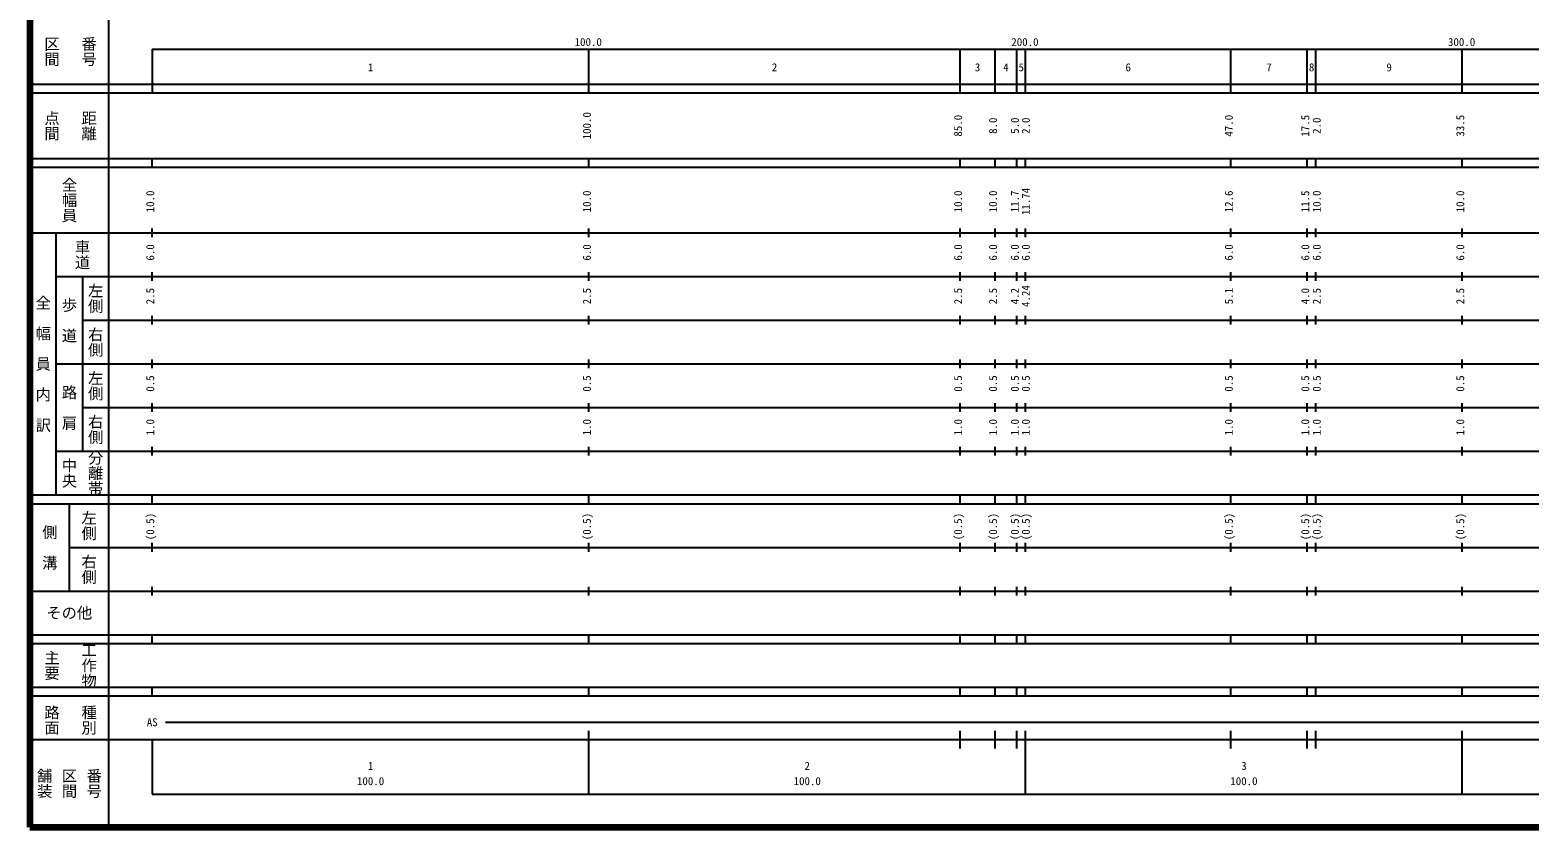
# Model space of a CAD drawing. Units: millimetres on the paper, enlarged 1000 times. Extents: x 40000 to 680000, y 20000 to 380000.
# Drawn here: x 40000 to 383284, y 20000 to 202409 of the extents above; entities that cross this region are included whole.
import ezdxf
from ezdxf.enums import TextEntityAlignment as Align

# ---------------------------------------------------------------- set-up
doc = ezdxf.new("R2010")
doc.units = ezdxf.units.MM
doc.header["$LTSCALE"] = 1000
doc.layers.add('M-TTL', color=2, linetype='Continuous', lineweight=140)
doc.layers.add('M-TTL-BAND', color=7, linetype='Continuous', lineweight=25)
doc.styles.add('@ＭＳ ゴシック', font='')
doc.styles.add('ＭＳ ゴシック', font='')
doc.styles.get('@ＭＳ ゴシック').set_extended_font_data('@MS Gothic')
doc.styles.get('ＭＳ ゴシック').set_extended_font_data('MS Gothic')

msp = doc.modelspace()

# ---------------------------------------------------------------- linework, layer by layer
at = {"layer": 'M-TTL'}
for p, q in [((40000, 380000), (40000, 20000)), ((40000, 20000), (680000, 20000))]:
    msp.add_line(p, q, dxfattribs=at)
at = {"layer": 'M-TTL-BAND'}
for p, q in [((58000, 370000), (58000, 20000)), ((68000, 198000), (579000, 198000)), ((68000, 198000), (68000, 188000)), ((168000, 188000), (168000, 198000)), ((253000, 188000), (253000, 198000)), ((261000, 188000), (261000, 198000)), ((266000, 188000), (266000, 198000)), ((268000, 188000), (268000, 198000)), ((315000, 188000), (315000, 198000)), ((332500, 188000), (332500, 198000)), ((334500, 188000), (334500, 198000)), ((368000, 188000), (368000, 198000)), ((40000, 190000), (579000, 190000)), ((40000, 188000), (579000, 188000)), ((40000, 173000), (579000, 173000)), ((68000, 171000), (68000, 173000)), ((168000, 171000), (168000, 173000)), ((253000, 171000), (253000, 173000)), ((261000, 171000), (261000, 173000)), ((266000, 171000), (266000, 173000)), ((268000, 171000), (268000, 173000)), ((315000, 171000), (315000, 173000)), ((332500, 171000), (332500, 173000)), ((334500, 171000), (334500, 173000)), ((368000, 171000), (368000, 173000)), ((40000, 171000), (579000, 171000)), ((40000, 156000), (579000, 156000)), ((46000, 96000), (46000, 156000)), ((68000, 155000), (68000, 157000)), ((168000, 155000), (168000, 157000)), ((253000, 155000), (253000, 157000)), ((261000, 155000), (261000, 157000)), ((266000, 155000), (266000, 157000)), ((268000, 155000), (268000, 157000)), ((315000, 155000), (315000, 157000)), ((332500, 155000), (332500, 157000)), ((334500, 155000), (334500, 157000)), ((368000, 155000), (368000, 157000)), ((46000, 146000), (579000, 146000)), ((52000, 146000), (52000, 106000)), ((68000, 145000), (68000, 147000)), ((168000, 145000), (168000, 147000)), ((253000, 145000), (253000, 147000)), ((261000, 145000), (261000, 147000)), ((266000, 145000), (266000, 147000)), ((268000, 145000), (268000, 147000)), ((315000, 145000), (315000, 147000)), ((332500, 145000), (332500, 147000)), ((334500, 145000), (334500, 147000)), ((368000, 145000), (368000, 147000)), ((52000, 136000), (579000, 136000)), ((68000, 135000), (68000, 137000)), ((168000, 135000), (168000, 137000)), ((253000, 135000), (253000, 137000)), ((261000, 135000), (261000, 137000)), ((266000, 135000), (266000, 137000)), ((268000, 135000), (268000, 137000)), ((315000, 135000), (315000, 137000)), ((332500, 135000), (332500, 137000)), ((334500, 135000), (334500, 137000)), ((368000, 135000), (368000, 137000)), ((46000, 126000), (579000, 126000)), ((68000, 125000), (68000, 127000)), ((168000, 125000), (168000, 127000)), ((253000, 125000), (253000, 127000)), ((261000, 125000), (261000, 127000)), ((266000, 125000), (266000, 127000)), ((268000, 125000), (268000, 127000)), ((315000, 125000), (315000, 127000)), ((332500, 125000), (332500, 127000)), ((334500, 125000), (334500, 127000)), ((368000, 125000), (368000, 127000)), ((68000, 115000), (68000, 117000)), ((168000, 115000), (168000, 117000)), ((253000, 115000), (253000, 117000)), ((261000, 115000), (261000, 117000)), ((266000, 115000), (266000, 117000)), ((268000, 115000), (268000, 117000)), ((315000, 115000), (315000, 117000)), ((332500, 115000), (332500, 117000)), ((334500, 115000), (334500, 117000)), ((368000, 115000), (368000, 117000)), ((52000, 116000), (579000, 116000)), ((68000, 105000), (68000, 107000)), ((168000, 105000), (168000, 107000)), ((253000, 105000), (253000, 107000)), ((261000, 105000), (261000, 107000)), ((266000, 105000), (266000, 107000)), ((268000, 105000), (268000, 107000)), ((315000, 105000), (315000, 107000)), ((332500, 105000), (332500, 107000)), ((334500, 105000), (334500, 107000)), ((368000, 105000), (368000, 107000)), ((46000, 106000), (579000, 106000)), ((40000, 96000), (579000, 96000)), ((40000, 94000), (579000, 94000)), ((49000, 94000), (49000, 74000)), ((68000, 94000), (68000, 96000)), ((168000, 94000), (168000, 96000)), ((253000, 94000), (253000, 96000)), ((261000, 94000), (261000, 96000)), ((266000, 94000), (266000, 96000)), ((268000, 94000), (268000, 96000)), ((315000, 94000), (315000, 96000)), ((332500, 94000), (332500, 96000)), ((334500, 94000), (334500, 96000)), ((368000, 94000), (368000, 96000)), ((49000, 84000), (579000, 84000)), ((68000, 83000), (68000, 85000)), ((168000, 83000), (168000, 85000)), ((253000, 83000), (253000, 85000)), ((261000, 83000), (261000, 85000)), ((266000, 83000), (266000, 85000)), ((268000, 83000), (268000, 85000)), ((315000, 83000), (315000, 85000)), ((332500, 83000), (332500, 85000)), ((334500, 83000), (334500, 85000)), ((368000, 83000), (368000, 85000)), ((40000, 74000), (579000, 74000)), ((68000, 73000), (68000, 75000)), ((168000, 73000), (168000, 75000)), ((253000, 73000), (253000, 75000)), ((261000, 73000), (261000, 75000)), ((266000, 73000), (266000, 75000)), ((268000, 73000), (268000, 75000)), ((315000, 73000), (315000, 75000)), ((332500, 73000), (332500, 75000)), ((334500, 73000), (334500, 75000)), ((368000, 73000), (368000, 75000)), ((40000, 64000), (579000, 64000)), ((40000, 62000), (579000, 62000)), ((68000, 62000), (68000, 64000)), ((168000, 62000), (168000, 64000)), ((253000, 62000), (253000, 64000)), ((261000, 62000), (261000, 64000)), ((266000, 62000), (266000, 64000)), ((268000, 62000), (268000, 64000)), ((315000, 62000), (315000, 64000)), ((332500, 62000), (332500, 64000)), ((334500, 62000), (334500, 64000)), ((368000, 62000), (368000, 64000)), ((40000, 52000), (579000, 52000)), ((68000, 50000), (68000, 52000)), ((168000, 50000), (168000, 52000)), ((253000, 50000), (253000, 52000)), ((261000, 50000), (261000, 52000)), ((266000, 50000), (266000, 52000)), ((268000, 50000), (268000, 52000)), ((315000, 50000), (315000, 52000)), ((332500, 50000), (332500, 52000)), ((334500, 50000), (334500, 52000)), ((368000, 50000), (368000, 52000)), ((40000, 50000), (579000, 50000)), ((71000, 44000), (565000, 44000)), ((168000, 27500), (168000, 42000)), ((253000, 38000), (253000, 42000)), ((261000, 38000), (261000, 42000)), ((266000, 38000), (266000, 42000)), ((268000, 27500), (268000, 42000)), ((315000, 38000), (315000, 42000)), ((332500, 38000), (332500, 42000)), ((334500, 38000), (334500, 42000)), ((368000, 27500), (368000, 42000)), ((40000, 40000), (579000, 40000)), ((68000, 40000), (68000, 27500)), ((68000, 27500), (579000, 27500))]:
    msp.add_line(p, q, dxfattribs=at)

# ---------------------------------------------------------------- texts
at = {"layer": 'M-TTL-BAND', "style": '@ＭＳ ゴシック'}
for s, p in [('区間', (45000, 197500)), ('番号', (53500, 197500)), ('点間', (45000, 180500)), ('距離', (53500, 180500)), ('全幅員', (49000, 163500)), ('車道', (52000, 151000)), ('左側', (55000, 141000)), ('全\u3000幅\u3000員\u3000内\u3000訳', (43000, 126000)), ('歩\u3000道', (49000, 136000)), ('右側', (55000, 131000)), ('左側', (55000, 121000)), ('路\u3000肩', (49000, 116000)), ('右側', (55000, 111000)), ('中央', (49000, 101000)), ('分離帯', (55000, 101000)), ('左側', (53500, 89000)), ('側\u3000溝', (44500, 84000)), ('右側', (53500, 79000)), ('主要', (45000, 57000)), ('工作物', (53500, 57000)), ('路面', (45000, 44500)), ('種別', (53500, 44500)), ('舗装', (43333, 30000)), ('区間', (49000, 30000)), ('番号', (54667, 30000))]:
    msp.add_text(s, height=2566, rotation=270, dxfattribs=at).set_placement(p, align=Align.MIDDLE_CENTER)
at = {"layer": 'M-TTL-BAND', "style": 'ＭＳ ゴシック'}
for s, p in [('100.0', (167844, 198195)), ('200.0', (267844, 198195)), ('300.0', (367844, 198195)), ('1', (118000, 192405)), ('2', (210500, 192405)), ('3', (257000, 192405)), ('4', (263500, 192405)), ('5', (267000, 192405)), ('6', (291500, 192405)), ('7', (323750, 192405)), ('8', (333500, 192405)), ('9', (351250, 192405)), ('AS', (68000, 42500)), ('1', (118000, 32523)), ('2', (218000, 32523)), ('3', (318000, 32523)), ('100.0', (118000, 29033)), ('100.0', (218000, 29033)), ('100.0', (318000, 29033))]:
    msp.add_text(s, height=1833, dxfattribs=at).set_placement(p, align=Align.BOTTOM_CENTER)
for s, p in [('100.0', (169000, 180500)), ('85.0', (254000, 180500)), ('8.0', (262000, 180500)), ('5.0', (267000, 180500)), ('2.0', (269514, 180500)), ('47.0', (316000, 180500)), ('17.5', (333500, 180500)), ('2.0', (336137, 180500)), ('33.5', (369000, 180500)), ('10.0', (69000, 163174)), ('10.0', (169000, 163174)), ('10.0', (254000, 163174)), ('10.0', (262000, 163174)), ('11.7', (267000, 163174)), ('11.74', (269514, 163174)), ('12.6', (316000, 163174)), ('11.5', (333500, 163174)), ('10.0', (336137, 163174)), ('10.0', (369000, 163174)), ('6.0', (69000, 151500)), ('6.0', (169000, 151500)), ('6.0', (254000, 151500)), ('6.0', (262000, 151500)), ('6.0', (267000, 151500)), ('6.0', (269514, 151500)), ('6.0', (316000, 151500)), ('6.0', (333500, 151500)), ('6.0', (336137, 151500)), ('6.0', (369000, 151500)), ('2.5', (69000, 141500)), ('2.5', (169000, 141500)), ('2.5', (254000, 141500)), ('2.5', (262000, 141500)), ('4.2', (267000, 141500)), ('4.24', (269514, 141500)), ('5.1', (316000, 141500)), ('4.0', (333500, 141500)), ('2.5', (336137, 141500)), ('2.5', (369000, 141500)), ('0.5', (69000, 121500)), ('0.5', (169000, 121500)), ('0.5', (254000, 121500)), ('0.5', (262000, 121500)), ('0.5', (267000, 121500)), ('0.5', (269514, 121500)), ('0.5', (316000, 121500)), ('0.5', (333500, 121500)), ('0.5', (336137, 121500)), ('0.5', (369000, 121500)), ('1.0', (69000, 111500)), ('1.0', (169000, 111500)), ('1.0', (254000, 111500)), ('1.0', (262000, 111500)), ('1.0', (267000, 111500)), ('1.0', (269514, 111500)), ('1.0', (316000, 111500)), ('1.0', (333500, 111500)), ('1.0', (336137, 111500)), ('1.0', (369000, 111500)), ('(0.5)', (69000, 88764)), ('(0.5)', (169000, 88764)), ('(0.5)', (254000, 88764)), ('(0.5)', (262000, 88764)), ('(0.5)', (267000, 88764)), ('(0.5)', (269514, 88764)), ('(0.5)', (316000, 88764)), ('(0.5)', (333500, 88764)), ('(0.5)', (336137, 88764)), ('(0.5)', (369000, 88764))]:
    msp.add_text(s, height=1833, rotation=90, dxfattribs=at).set_placement(p, align=Align.BOTTOM_CENTER)
msp.add_text('その他', height=2566, dxfattribs=at).set_placement((49000, 69000), align=Align.MIDDLE_CENTER)

doc.saveas('drawing.dxf')
